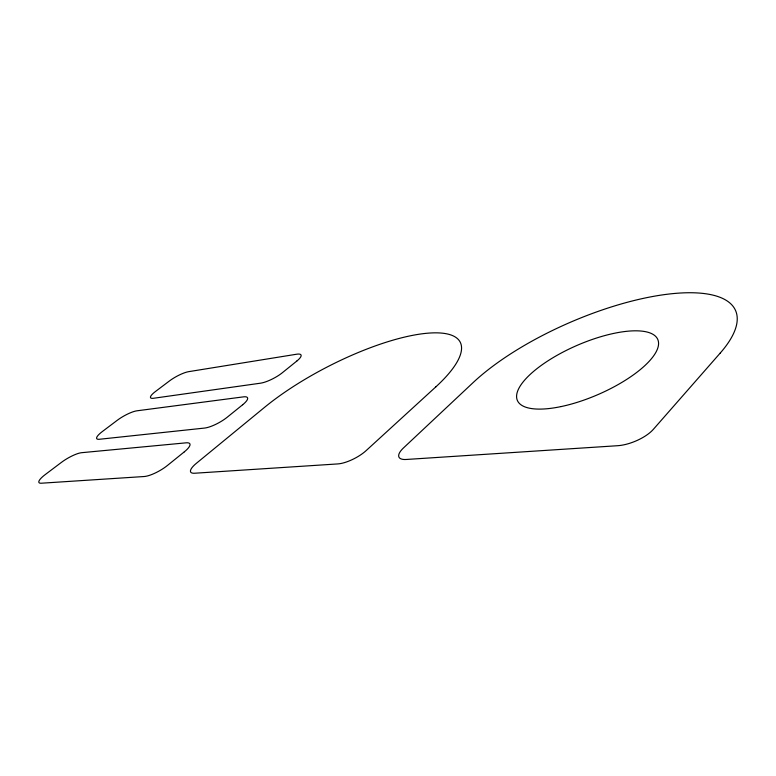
<?xml version="1.0" encoding="UTF-8"?>
<svg xmlns="http://www.w3.org/2000/svg" width="776" height="776" viewBox="0 0 776 776"><rect width="100%" height="100%" fill="white"/><g stroke="black" fill="none" stroke-linecap="round" stroke-linejoin="round"><path stroke-width="1.16" d="M720.273 353.012L653.363 429.332A27.49 10.961 -22.6 0 1 617.677 445.705L406.265 459.47A23.231 8.226 -26.4 0 1 403.53 447.897L473.263 382.461A157.004 55.067 -23.5 0 1 668.349 294.114A157.004 55.067 -23.5 0 1 720.273 353.012M435.772 386.933L366.059 450.681A21.99 7.372 -27.5 0 1 337.783 463.922L194.679 473.234A19.516 5.704 -29.1 0 1 196.396 463.291L264.548 407.351A128.69 38.693 -27.2 0 1 423.618 333.612A128.69 38.693 -27.2 0 1 435.772 386.933M184.329 451.836L167.47 465.445A18.672 5.16 -29.6 0 1 144.132 476.522L41.332 483.215A16.985 4.122 -30.2 0 1 45.309 474.524L61.372 462.418A16.771 4.055 -30 0 1 81.655 452.689L186.143 442.824A18.43 5.063 -29.3 0 1 184.329 451.836M242.694 404.733L227.096 417.313A17.848 4.801 -28.6 0 1 204.544 428.071L99.367 439.274A16.257 3.88 -29.5 0 1 102.306 431.572L117.292 420.272A16.073 3.812 -29.3 0 1 136.983 410.805L243.441 396.866A17.644 4.714 -28.4 0 1 242.694 404.733M296.791 361.073L282.319 372.752A17.14 4.472 -27.8 0 1 260.493 383.189L153.532 398.272A15.617 3.647 -28.7 0 1 155.54 391.444L169.566 380.87A15.452 3.589 -28.6 0 1 188.694 371.655L296.607 354.225A16.965 4.384 -27.6 0 1 296.791 361.073M561.242 406.546A76.523 26.724 -23.5 0 0 657.844 339.636A76.523 26.724 -23.5 0 0 543.675 363.701A76.523 26.724 -23.5 0 0 561.242 406.546"/></g></svg>
